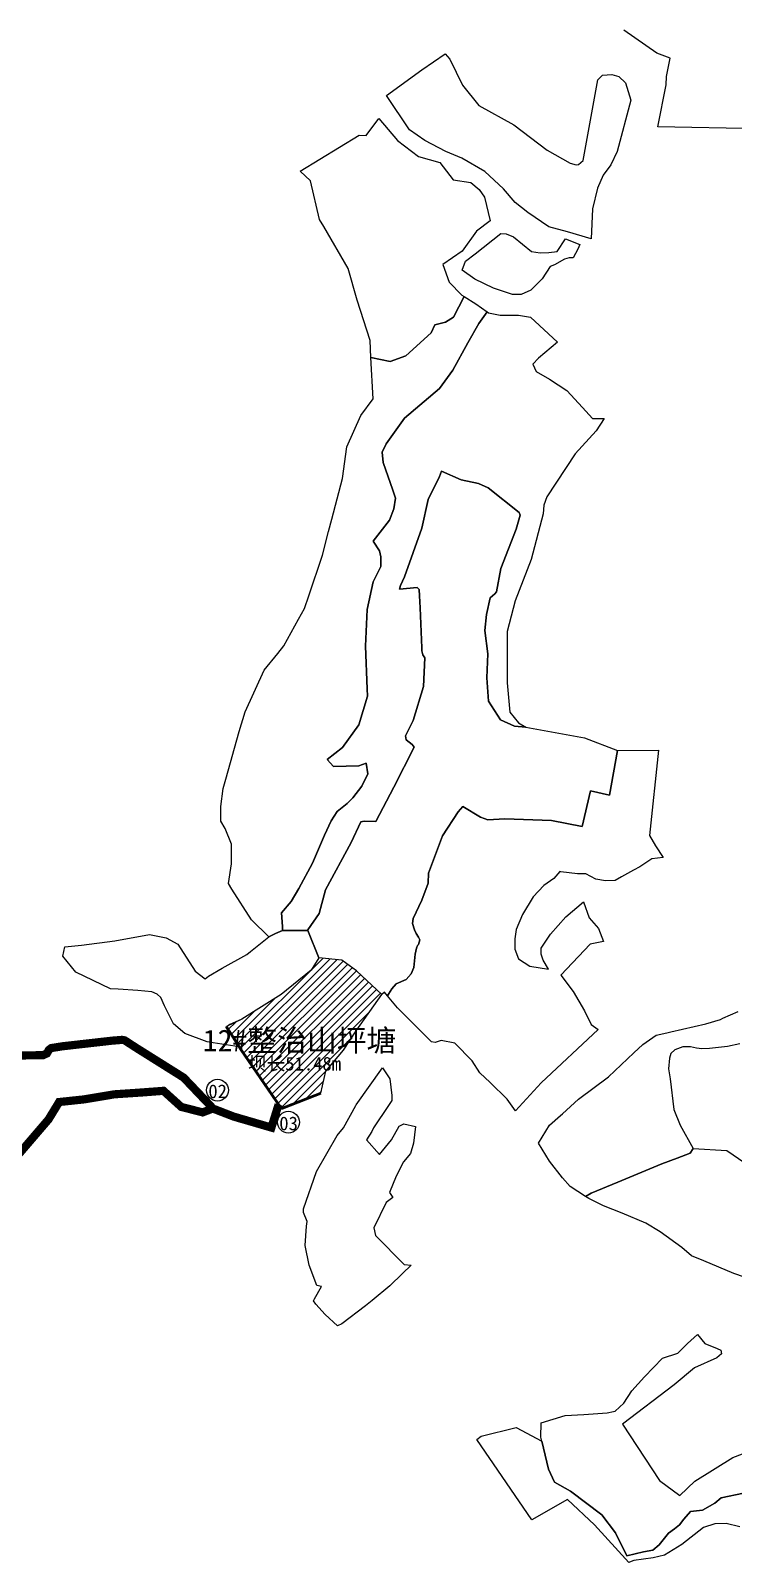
# Model space of a CAD drawing. Header units: millimetres. Extents: x 35444746 to 35449000, y 3482000 to 3488437.
# Drawn here: x 35446473 to 35446730, y 3485833 to 3486394 of the extents above; entities that cross this region are included whole.
import ezdxf
from ezdxf.enums import TextEntityAlignment as Align

# ---------------------------------------------------------------- set-up
doc = ezdxf.new("R2010")
doc.units = ezdxf.units.MM
doc.linetypes.add('X3', pattern=[5, 4, -1])
for name, color, linetype, true_color in [('0203.02旱地整理', 9, 'Continuous', 0x808080), ('0204.02水田整理', 9, 'Continuous', 0x808080), ('0401.01渠道工程标注', 4, '732', 0x00ffff), ('0401.02渠道工程', 4, 'X3', 0x00ffff), ('0402.01山坪塘工程标注', 4, '732', 0x00ffff), ('0402.02山坪塘工程', 4, '732', 0x00ffff), ('0402.03山坪塘坝体', 4, '732', 0x00ffff)]:
    doc.layers.add(name, color=color, linetype=linetype, true_color=true_color)
doc.styles.add('宋体', font='')
doc.styles.get('宋体').set_extended_font_data('SimSun')
doc.linetypes.add('10421A', pattern='A,2,[150,AAA.SHX,S=0.5,R=0,X=0,Y=0],1e-11', length=2)
doc.linetypes.add('732', pattern='A,9,-0.5,[162,AAA.SHX,S=1,R=0,X=0,Y=0],-0.5', length=10)

msp = doc.modelspace()

# ---------------------------------------------------------------- hatches: boundary and pattern name
at = {"layer": '0402.02山坪塘工程', "linetype": 'Continuous', "ltscale": 0.5}
h = msp.add_hatch(dxfattribs=at)
h.set_pattern_fill('ANSI31', color=256, scale=16, style=0)
h.set_pattern_definition([(45, (-3.2391, 7.1529), (-1.41421356237, 1.41421356237), [])])
h.paths.add_polyline_path([(35446544.598, 3486028.91), (35446550.081, 3486020.273), (35446563.981805, 3486000), (35446565.06851, 3485998.971514), (35446579.198886, 3486004.505373), (35446580.971543, 3486012.577967), (35446587.516581, 3486020.26417), (35446592.086523, 3486027.369417), (35446601.507015, 3486040.659196), (35446592.272947, 3486049.279868), (35446586.836615, 3486053.24561), (35446578.510247, 3486054.037962), (35446575.602655, 3486049.613974), (35446564.618343, 3486040.663386), (35446550.278545, 3486031.617331)])

# ---------------------------------------------------------------- linework, layer by layer
at = {"layer": '0203.02旱地整理', "color": 41}
for points in [[(35446624.747, 3486385.238), (35446626.358, 3486383.287), (35446631.047, 3486373.792), (35446637.069, 3486366.233), (35446649.846, 3486359.226), (35446662.016, 3486349.949), (35446670.449, 3486345.194), (35446672.654, 3486344.569), (35446673.469, 3486344.728), (35446675.267, 3486346.185), (35446680.614, 3486375.659), (35446682.253, 3486377.444), (35446685.677, 3486377.591), (35446688.282, 3486376.927), (35446690.717, 3486374.634), (35446692.701, 3486368.216), (35446687.62, 3486349.424), (35446685.311, 3486344.536), (35446682.572, 3486340.734), (35446680.48, 3486335.946), (35446678.701, 3486328.375), (35446678.203, 3486317.453), (35446669.545, 3486320.056), (35446662.692, 3486321.893), (35446654.958, 3486327.096), (35446650.396, 3486330.737), (35446646.043, 3486335.738), (35446639.197, 3486342.096), (35446630.752, 3486347.039), (35446624.989, 3486349.494), (35446617.212, 3486353.485), (35446611.611, 3486357.411), (35446603.219, 3486369.934), (35446616.194, 3486379.298)], [(35446624.747, 3486385.238), (35446626.358, 3486383.287), (35446631.047, 3486373.792), (35446637.069, 3486366.233), (35446649.846, 3486359.226), (35446662.016, 3486349.949), (35446670.449, 3486345.194), (35446672.654, 3486344.569), (35446673.469, 3486344.728), (35446675.267, 3486346.185), (35446680.614, 3486375.659), (35446682.253, 3486377.444), (35446685.677, 3486377.591), (35446688.282, 3486376.927), (35446690.717, 3486374.634), (35446692.701, 3486368.216), (35446687.62, 3486349.424), (35446685.311, 3486344.536), (35446682.572, 3486340.734), (35446680.48, 3486335.946), (35446678.701, 3486328.375), (35446678.203, 3486317.453), (35446669.545, 3486320.056), (35446662.692, 3486321.893), (35446654.958, 3486327.096), (35446650.396, 3486330.737), (35446646.043, 3486335.738), (35446639.197, 3486342.096), (35446630.752, 3486347.039), (35446624.989, 3486349.494), (35446617.212, 3486353.485), (35446611.611, 3486357.411), (35446603.219, 3486369.934), (35446616.194, 3486379.298)], [(35446571.581, 3486342.229), (35446593.242, 3486355.467), (35446595.772, 3486355.292), (35446600.426, 3486361.479), (35446607.288, 3486353.416), (35446615.005, 3486347.596), (35446622.707, 3486345.436), (35446627.665, 3486339.057), (35446634.095, 3486338.035), (35446637.102, 3486335.574), (35446639.088, 3486332.689), (35446641.124, 3486324.001), (35446636.193, 3486320.221), (35446630.921, 3486312.954), (35446623.906, 3486308.034), (35446626.171, 3486301.628), (35446630.796, 3486296.801), (35446631.663, 3486296.266), (35446627.777, 3486288.752), (35446624.843, 3486286.975), (35446620.931, 3486285.998), (35446619.532, 3486283.015), (35446610.258, 3486274.628), (35446604.56, 3486272.547), (35446597.55, 3486274.002), (35446597.232, 3486280.223), (35446592.445, 3486294.971), (35446589.183, 3486306.539), (35446580.27336, 3486321.903209), (35446578.724, 3486324.575), (35446575.397, 3486338.745)], [(35446571.581, 3486342.229), (35446593.242, 3486355.467), (35446595.772, 3486355.292), (35446600.426, 3486361.479), (35446607.288, 3486353.416), (35446615.005, 3486347.596), (35446622.707, 3486345.436), (35446627.665, 3486339.057), (35446634.095, 3486338.035), (35446637.102, 3486335.574), (35446639.088, 3486332.689), (35446641.124, 3486324.001), (35446636.193, 3486320.221), (35446630.921, 3486312.954), (35446623.906, 3486308.034), (35446626.171, 3486301.628), (35446630.796, 3486296.801), (35446631.663, 3486296.266), (35446627.777, 3486288.752), (35446624.843, 3486286.975), (35446620.931, 3486285.998), (35446619.532, 3486283.015), (35446610.258, 3486274.628), (35446604.56, 3486272.547), (35446597.55, 3486274.002), (35446597.232, 3486280.223), (35446592.445, 3486294.971), (35446589.183, 3486306.539), (35446580.27336, 3486321.903209), (35446578.724, 3486324.575), (35446575.397, 3486338.745)], [(35446668.81, 3486317.458), (35446673.971, 3486315.397), (35446673.328, 3486313.701), (35446671.519, 3486310.51), (35446670.09, 3486310.51), (35446668.365, 3486309.983), (35446664.768, 3486307.892), (35446663.162, 3486307.253), (35446660.217, 3486302.743), (35446656.108, 3486298.696), (35446652.55, 3486297.041), (35446649.36, 3486297.041), (35446642.362, 3486299.386), (35446635.558, 3486302.62), (35446630.972, 3486305.982), (35446632.199, 3486309.238), (35446635.704, 3486311.902), (35446645.04, 3486319.346), (35446646.99, 3486319.337), (35446649.71, 3486318.202), (35446656.361, 3486312.833), (35446659.506, 3486312.309), (35446662.652, 3486312.426), (35446665.688, 3486312.786)], [(35446668.81, 3486317.458), (35446673.971, 3486315.397), (35446673.328, 3486313.701), (35446671.519, 3486310.51), (35446670.09, 3486310.51), (35446668.365, 3486309.983), (35446664.768, 3486307.892), (35446663.162, 3486307.253), (35446660.217, 3486302.743), (35446656.108, 3486298.696), (35446652.55, 3486297.041), (35446649.36, 3486297.041), (35446642.362, 3486299.386), (35446635.558, 3486302.62), (35446630.972, 3486305.982), (35446632.199, 3486309.238), (35446635.704, 3486311.902), (35446645.04, 3486319.346), (35446646.99, 3486319.337), (35446649.71, 3486318.202), (35446656.361, 3486312.833), (35446659.506, 3486312.309), (35446662.652, 3486312.426), (35446665.688, 3486312.786)], [(35446631.663, 3486296.266), (35446635.944, 3486293.625), (35446640.026, 3486290.758), (35446637.077, 3486286.379), (35446632.964, 3486279.298), (35446627.531, 3486269.365), (35446622.602, 3486262.614), (35446609.851, 3486251.812), (35446603.089, 3486242.354), (35446601.686, 3486239.338), (35446601.996, 3486235.579), (35446605.58, 3486225.374), (35446606.548, 3486222.425), (35446605.958, 3486218.583), (35446604.303, 3486214.419), (35446598.395, 3486206.736), (35446600.617, 3486203.168), (35446601.175, 3486200.955), (35446601.152, 3486197.437), (35446598.334, 3486191.809), (35446596.14, 3486181.677), (35446595.549, 3486168.261), (35446596.145, 3486152.616), (35446596.248, 3486149.921), (35446593.069, 3486139.465), (35446587.122, 3486131.156), (35446581.515, 3486126.752), (35446583.822, 3486124.223), (35446593.11, 3486124.37), (35446595.824, 3486125.337), (35446596.369, 3486121.532), (35446594.181, 3486116.945), (35446590.899, 3486112.736), (35446588.799, 3486110.638), (35446585.125, 3486107.713), (35446582.948, 3486104.288), (35446580.529, 3486099.041), (35446576.104, 3486088.71), (35446571.193, 3486079.534), (35446568.284, 3486074.702), (35446564.781, 3486070.582), (35446565.15, 3486065.511), (35446565.1, 3486064.145), (35446562.615, 3486062.975), (35446560.131, 3486061.806), (35446553.774881, 3486068.025188), (35446546.651331, 3486079.27821), (35446545.366944, 3486081.307009), (35446546.481, 3486088.542037), (35446546.481, 3486095.685), (35446544.119, 3486101.478), (35446542.604999, 3486104.122255), (35446542.593, 3486109.549), (35446543.454, 3486116.087), (35446544.420925, 3486119.540021), (35446549.316, 3486137.021), (35446551.493158, 3486144.243348), (35446558.392, 3486159.431), (35446563.406018, 3486165.618985), (35446565.61, 3486168.339), (35446571.0302, 3486178.148889), (35446573.184, 3486182.047), (35446574.770996, 3486186.730001), (35446579.818, 3486201.623), (35446582.056285, 3486210.187926), (35446583.237, 3486214.706), (35446587.155, 3486229.659), (35446588.693, 3486241.289), (35446593.811, 3486252.735), (35446598.326, 3486258.811), (35446597.55, 3486274.002), (35446604.56, 3486272.547), (35446610.258, 3486274.628), (35446619.532, 3486283.015), (35446620.931, 3486285.998), (35446624.843, 3486286.975), (35446627.777, 3486288.752)], [(35446631.663, 3486296.266), (35446635.944, 3486293.625), (35446640.026, 3486290.758), (35446637.077, 3486286.379), (35446632.964, 3486279.298), (35446627.531, 3486269.365), (35446622.602, 3486262.614), (35446609.851, 3486251.812), (35446603.089, 3486242.354), (35446601.686, 3486239.338), (35446601.996, 3486235.579), (35446605.58, 3486225.374), (35446606.548, 3486222.425), (35446605.958, 3486218.583), (35446604.303, 3486214.419), (35446598.395, 3486206.736), (35446600.617, 3486203.168), (35446601.175, 3486200.955), (35446601.152, 3486197.437), (35446598.334, 3486191.809), (35446596.14, 3486181.677), (35446595.549, 3486168.261), (35446596.145, 3486152.616), (35446596.248, 3486149.921), (35446593.069, 3486139.465), (35446587.122, 3486131.156), (35446581.515, 3486126.752), (35446583.822, 3486124.223), (35446593.11, 3486124.37), (35446595.824, 3486125.337), (35446596.369, 3486121.532), (35446594.181, 3486116.945), (35446590.899, 3486112.736), (35446588.799, 3486110.638), (35446585.125, 3486107.713), (35446582.948, 3486104.288), (35446580.529, 3486099.041), (35446576.104, 3486088.71), (35446571.193, 3486079.534), (35446568.284, 3486074.702), (35446564.781, 3486070.582), (35446565.15, 3486065.511), (35446565.1, 3486064.145), (35446562.615, 3486062.975), (35446560.131, 3486061.806), (35446553.774881, 3486068.025188), (35446546.651331, 3486079.27821), (35446545.366944, 3486081.307009), (35446546.481, 3486088.542037), (35446546.481, 3486095.685), (35446544.119, 3486101.478), (35446542.604999, 3486104.122255), (35446542.593, 3486109.549), (35446543.454, 3486116.087), (35446544.420925, 3486119.540021), (35446549.316, 3486137.021), (35446551.493158, 3486144.243348), (35446558.392, 3486159.431), (35446563.406018, 3486165.618985), (35446565.61, 3486168.339), (35446571.0302, 3486178.148889), (35446573.184, 3486182.047), (35446574.770996, 3486186.730001), (35446579.818, 3486201.623), (35446582.056285, 3486210.187926), (35446583.237, 3486214.706), (35446587.155, 3486229.659), (35446588.693, 3486241.289), (35446593.811, 3486252.735), (35446598.326, 3486258.811), (35446597.55, 3486274.002), (35446604.56, 3486272.547), (35446610.258, 3486274.628), (35446619.532, 3486283.015), (35446620.931, 3486285.998), (35446624.843, 3486286.975), (35446627.777, 3486288.752)], [(35446640.026, 3486290.758), (35446640.622, 3486290.34), (35446644.89, 3486289.438), (35446651.532, 3486289.438), (35446655.942, 3486288.75), (35446665.885, 3486279.612), (35446658.911, 3486273.784), (35446656.84, 3486271.48), (35446658.009, 3486268.874), (35446662.888, 3486266.102), (35446669.204, 3486261.907), (35446675.021, 3486255.666), (35446678.704, 3486251.58), (35446682.92, 3486251.634), (35446679.939, 3486247.16), (35446672.323, 3486238.732), (35446661.952, 3486222.998), (35446660.864, 3486219.879), (35446660.599, 3486216.672), (35446656.145, 3486200), (35446650.301, 3486184.899), (35446647.44, 3486173.646), (35446647.414, 3486154.81), (35446648.438, 3486144.041), (35446651.61, 3486140.124), (35446654.246, 3486138.577), (35446650.109, 3486138.925), (35446645.016, 3486141.282), (35446640.56, 3486148.121), (35446639.941, 3486156.598), (35446640.311, 3486165.4), (35446639.199, 3486173.961), (35446639.802, 3486179.882), (35446641.231, 3486186.012), (35446642.882, 3486187.437), (35446643.46, 3486188.092), (35446645.063, 3486196.641), (35446650.642, 3486211.095), (35446652.147, 3486216.272), (35446651.823, 3486217.26), (35446640.428, 3486226.199), (35446636.898, 3486227.861), (35446630.57, 3486229.206), (35446623.414, 3486232.339), (35446622.584, 3486230.454), (35446618.438, 3486222.012), (35446616.171, 3486211.509), (35446609.783, 3486193.597), (35446608.373, 3486190.484), (35446607.96, 3486189.141), (35446614.508, 3486189.79), (35446615.163, 3486188.964), (35446615.317, 3486186.742), (35446615.543, 3486182.298), (35446616.133, 3486167.651), (35446616.178, 3486166.574), (35446616.559, 3486165.079), (35446617.292, 3486164.021), (35446616.726, 3486153.497), (35446612.959, 3486141.017), (35446610.206, 3486135.419), (35446610.444, 3486133.933), (35446612.66, 3486132.27), (35446613.313, 3486131.277), (35446605.879, 3486116.648), (35446599.364, 3486103.992), (35446595.078, 3486104.185), (35446593.839, 3486103.863), (35446590.327, 3486096.382), (35446580.896, 3486078.963), (35446578.613, 3486070.32), (35446574.451, 3486064.328), (35446574.451, 3486064.145), (35446573.043, 3486064.145), (35446565.1, 3486064.145), (35446565.15, 3486065.511), (35446564.781, 3486070.582), (35446568.284, 3486074.702), (35446571.193, 3486079.534), (35446576.104, 3486088.71), (35446580.529, 3486099.041), (35446582.948, 3486104.288), (35446585.125, 3486107.713), (35446588.799, 3486110.638), (35446590.899, 3486112.736), (35446594.181, 3486116.945), (35446596.369, 3486121.532), (35446595.824, 3486125.337), (35446593.11, 3486124.37), (35446583.822, 3486124.223), (35446581.515, 3486126.752), (35446587.122, 3486131.156), (35446593.069, 3486139.465), (35446596.248, 3486149.921), (35446596.145, 3486152.616), (35446595.549, 3486168.261), (35446596.14, 3486181.677), (35446598.334, 3486191.809), (35446601.152, 3486197.437), (35446601.175, 3486200.955), (35446600.617, 3486203.168), (35446598.395, 3486206.736), (35446604.303, 3486214.419), (35446605.958, 3486218.583), (35446606.548, 3486222.425), (35446605.58, 3486225.374), (35446601.996, 3486235.579), (35446601.686, 3486239.338), (35446603.089, 3486242.354), (35446609.851, 3486251.812), (35446622.602, 3486262.614), (35446627.531, 3486269.365), (35446632.964, 3486279.298), (35446637.077, 3486286.379)], [(35446640.026, 3486290.758), (35446640.622, 3486290.34), (35446644.89, 3486289.438), (35446651.532, 3486289.438), (35446655.942, 3486288.75), (35446665.885, 3486279.612), (35446658.911, 3486273.784), (35446656.84, 3486271.48), (35446658.009, 3486268.874), (35446662.888, 3486266.102), (35446669.204, 3486261.907), (35446675.021, 3486255.666), (35446678.704, 3486251.58), (35446682.92, 3486251.634), (35446679.939, 3486247.16), (35446672.323, 3486238.732), (35446661.952, 3486222.998), (35446660.864, 3486219.879), (35446660.599, 3486216.672), (35446656.145, 3486200), (35446650.301, 3486184.899), (35446647.44, 3486173.646), (35446647.414, 3486154.81), (35446648.438, 3486144.041), (35446651.61, 3486140.124), (35446654.246, 3486138.577), (35446650.109, 3486138.925), (35446645.016, 3486141.282), (35446640.56, 3486148.121), (35446639.941, 3486156.598), (35446640.311, 3486165.4), (35446639.199, 3486173.961), (35446639.802, 3486179.882), (35446641.231, 3486186.012), (35446642.882, 3486187.437), (35446643.46, 3486188.092), (35446645.063, 3486196.641), (35446650.642, 3486211.095), (35446652.147, 3486216.272), (35446651.823, 3486217.26), (35446640.428, 3486226.199), (35446636.898, 3486227.861), (35446630.57, 3486229.206), (35446623.414, 3486232.339), (35446622.584, 3486230.454), (35446618.438, 3486222.012), (35446616.171, 3486211.509), (35446609.783, 3486193.597), (35446608.373, 3486190.484), (35446607.96, 3486189.141), (35446614.508, 3486189.79), (35446615.163, 3486188.964), (35446615.317, 3486186.742), (35446615.543, 3486182.298), (35446616.133, 3486167.651), (35446616.178, 3486166.574), (35446616.559, 3486165.079), (35446617.292, 3486164.021), (35446616.726, 3486153.497), (35446612.959, 3486141.017), (35446610.206, 3486135.419), (35446610.444, 3486133.933), (35446612.66, 3486132.27), (35446613.313, 3486131.277), (35446605.879, 3486116.648), (35446599.364, 3486103.992), (35446595.078, 3486104.185), (35446593.839, 3486103.863), (35446590.327, 3486096.382), (35446580.896, 3486078.963), (35446578.613, 3486070.32), (35446574.451, 3486064.328), (35446574.451, 3486064.145), (35446573.043, 3486064.145), (35446565.1, 3486064.145), (35446565.15, 3486065.511), (35446564.781, 3486070.582), (35446568.284, 3486074.702), (35446571.193, 3486079.534), (35446576.104, 3486088.71), (35446580.529, 3486099.041), (35446582.948, 3486104.288), (35446585.125, 3486107.713), (35446588.799, 3486110.638), (35446590.899, 3486112.736), (35446594.181, 3486116.945), (35446596.369, 3486121.532), (35446595.824, 3486125.337), (35446593.11, 3486124.37), (35446583.822, 3486124.223), (35446581.515, 3486126.752), (35446587.122, 3486131.156), (35446593.069, 3486139.465), (35446596.248, 3486149.921), (35446596.145, 3486152.616), (35446595.549, 3486168.261), (35446596.14, 3486181.677), (35446598.334, 3486191.809), (35446601.152, 3486197.437), (35446601.175, 3486200.955), (35446600.617, 3486203.168), (35446598.395, 3486206.736), (35446604.303, 3486214.419), (35446605.958, 3486218.583), (35446606.548, 3486222.425), (35446605.58, 3486225.374), (35446601.996, 3486235.579), (35446601.686, 3486239.338), (35446603.089, 3486242.354), (35446609.851, 3486251.812), (35446622.602, 3486262.614), (35446627.531, 3486269.365), (35446632.964, 3486279.298), (35446637.077, 3486286.379)], [(35446702.765, 3486130.17), (35446699.513, 3486098.925), (35446701.74, 3486095.142), (35446704.571, 3486090.88), (35446700.338, 3486090.367), (35446698.154, 3486088.941), (35446695.922, 3486087.484), (35446693.621, 3486086.195), (35446689.255, 3486083.75), (35446686.935, 3486082.451), (35446683.391, 3486082.342), (35446679.914, 3486082.935), (35446676.183, 3486084.896), (35446673.118, 3486084.896), (35446667.03, 3486085.566), (35446666.648, 3486085.706), (35446664.532, 3486083.159), (35446660.834, 3486080.562), (35446656.964, 3486076.41), (35446653, 3486069.968), (35446650.758, 3486064.416), (35446650.248, 3486061.064), (35446650.226, 3486057.217), (35446651.598, 3486053.773), (35446655.723, 3486051.008), (35446662.482, 3486049.964), (35446660.626, 3486053.272), (35446659.905, 3486055.478), (35446659.836, 3486057.68), (35446663.321, 3486062.755), (35446668.849, 3486069.137), (35446675.342, 3486074.614), (35446677.467, 3486068.707), (35446680.813, 3486064.883), (35446682.619, 3486060.068), (35446677.79, 3486059.12), (35446667.009, 3486047.743), (35446671.596, 3486041.786), (35446675.699, 3486034.658), (35446678.13, 3486029.679), (35446680.743, 3486027.897), (35446659.884, 3486008.326), (35446650.484, 3485998.091), (35446647.349, 3486002.325), (35446641.14, 3486008.436), (35446637.362, 3486012.005), (35446634.579, 3486016.416), (35446628.297, 3486022.889), (35446623.185, 3486023.776), (35446620.99, 3486023.059), (35446619.71, 3486023.377), (35446615.98, 3486027.151), (35446607.261, 3486035.772), (35446603.576, 3486040.204), (35446604.018, 3486040.759), (35446605.189, 3486042.777), (35446606.812, 3486044.544), (35446610.377, 3486046.174), (35446612.286, 3486048.268), (35446613.209, 3486050.58), (35446613.734, 3486055.459), (35446614.204, 3486057.686), (35446614.623, 3486058.593), (35446614.956, 3486059.005), (35446615.423, 3486060.733), (35446614.932, 3486061.645), (35446614.031, 3486062.972), (35446613.46, 3486064.38), (35446612.729, 3486066.616), (35446613.014, 3486068.54), (35446616.13, 3486075.229), (35446618.495, 3486081.415), (35446618.557, 3486085.062), (35446623.763, 3486098.717), (35446629.499, 3486107.582), (35446631.158, 3486109.55), (35446637.588, 3486105.617), (35446640.273, 3486104.692), (35446646.57, 3486105.008), (35446663.648, 3486104.336), (35446674.838, 3486102.19), (35446677.865, 3486115.32), (35446684.868, 3486113.713), (35446687.793, 3486130.088)], [(35446702.765, 3486130.17), (35446699.513, 3486098.925), (35446701.74, 3486095.142), (35446704.571, 3486090.88), (35446700.338, 3486090.367), (35446698.154, 3486088.941), (35446695.922, 3486087.484), (35446693.621, 3486086.195), (35446689.255, 3486083.75), (35446686.935, 3486082.451), (35446683.391, 3486082.342), (35446679.914, 3486082.935), (35446676.183, 3486084.896), (35446673.118, 3486084.896), (35446667.03, 3486085.566), (35446666.648, 3486085.706), (35446664.532, 3486083.159), (35446660.834, 3486080.562), (35446656.964, 3486076.41), (35446653, 3486069.968), (35446650.758, 3486064.416), (35446650.248, 3486061.064), (35446650.226, 3486057.217), (35446651.598, 3486053.773), (35446655.723, 3486051.008), (35446662.482, 3486049.964), (35446660.626, 3486053.272), (35446659.905, 3486055.478), (35446659.836, 3486057.68), (35446663.321, 3486062.755), (35446668.849, 3486069.137), (35446675.342, 3486074.614), (35446677.467, 3486068.707), (35446680.813, 3486064.883), (35446682.619, 3486060.068), (35446677.79, 3486059.12), (35446667.009, 3486047.743), (35446671.596, 3486041.786), (35446675.699, 3486034.658), (35446678.13, 3486029.679), (35446680.743, 3486027.897), (35446659.884, 3486008.326), (35446650.484, 3485998.091), (35446647.349, 3486002.325), (35446641.14, 3486008.436), (35446637.362, 3486012.005), (35446634.579, 3486016.416), (35446628.297, 3486022.889), (35446623.185, 3486023.776), (35446620.99, 3486023.059), (35446619.71, 3486023.377), (35446615.98, 3486027.151), (35446607.261, 3486035.772), (35446603.576, 3486040.204), (35446604.018, 3486040.759), (35446605.189, 3486042.777), (35446606.812, 3486044.544), (35446610.377, 3486046.174), (35446612.286, 3486048.268), (35446613.209, 3486050.58), (35446613.734, 3486055.459), (35446614.204, 3486057.686), (35446614.623, 3486058.593), (35446614.956, 3486059.005), (35446615.423, 3486060.733), (35446614.932, 3486061.645), (35446614.031, 3486062.972), (35446613.46, 3486064.38), (35446612.729, 3486066.616), (35446613.014, 3486068.54), (35446616.13, 3486075.229), (35446618.495, 3486081.415), (35446618.557, 3486085.062), (35446623.763, 3486098.717), (35446629.499, 3486107.582), (35446631.158, 3486109.55), (35446637.588, 3486105.617), (35446640.273, 3486104.692), (35446646.57, 3486105.008), (35446663.648, 3486104.336), (35446674.838, 3486102.19), (35446677.865, 3486115.32), (35446684.868, 3486113.713), (35446687.793, 3486130.088)], [(35446565.1, 3486064.145), (35446573.043, 3486064.145), (35446574.451, 3486064.145), (35446578.510247, 3486054.037962), (35446575.602655, 3486049.613974), (35446564.618343, 3486040.663386), (35446550.278545, 3486031.617331), (35446545.864, 3486029.713), (35446544.416, 3486028.624), (35446549.27, 3486021.468), (35446539.766, 3486023.004), (35446537.583, 3486023.368), (35446529.413, 3486026.317), (35446525.218, 3486029.901), (35446521.944, 3486036.542), (35446520.642, 3486039.61), (35446519.326, 3486040.776), (35446517.348, 3486041.615), (35446512.143, 3486042.145), (35446505.037, 3486042.605), (35446502.227, 3486042.706), (35446489.478, 3486048.813), (35446484.72, 3486054.733), (35446485.424, 3486058.076), (35446491.534, 3486058.696), (35446503.756, 3486060.266), (35446516.478, 3486062.659), (35446522.576, 3486061.464), (35446526.851, 3486059.125), (35446533.222, 3486049.183), (35446536.796215, 3486046.36518), (35446538.044351, 3486047.406197), (35446543.11874, 3486050.254462), (35446552.046958, 3486055.265052), (35446553.433005, 3486056.386457), (35446560.131, 3486061.806), (35446562.615, 3486062.975)], [(35446565.1, 3486064.145), (35446573.043, 3486064.145), (35446574.451, 3486064.145), (35446578.510247, 3486054.037962), (35446575.602655, 3486049.613974), (35446564.618343, 3486040.663386), (35446550.278545, 3486031.617331), (35446545.864, 3486029.713), (35446544.416, 3486028.624), (35446549.27, 3486021.468), (35446539.766, 3486023.004), (35446537.583, 3486023.368), (35446529.413, 3486026.317), (35446525.218, 3486029.901), (35446521.944, 3486036.542), (35446520.642, 3486039.61), (35446519.326, 3486040.776), (35446517.348, 3486041.615), (35446512.143, 3486042.145), (35446505.037, 3486042.605), (35446502.227, 3486042.706), (35446489.478, 3486048.813), (35446484.72, 3486054.733), (35446485.424, 3486058.076), (35446491.534, 3486058.696), (35446503.756, 3486060.266), (35446516.478, 3486062.659), (35446522.576, 3486061.464), (35446526.851, 3486059.125), (35446533.222, 3486049.183), (35446536.796215, 3486046.36518), (35446538.044351, 3486047.406197), (35446543.11874, 3486050.254462), (35446552.046958, 3486055.265052), (35446553.433005, 3486056.386457), (35446560.131, 3486061.806), (35446562.615, 3486062.975)], [(35446715.542, 3485984.207), (35446727.831, 3485983.536), (35446734.412, 3485978.974), (35446743.86, 3485967.621), (35446745.281, 3485955.61), (35446745.281, 3485947.73), (35446744.909, 3485945.733), (35446743.307, 3485933.621), (35446741.328, 3485934.651), (35446730.378, 3485938.481), (35446719.446, 3485943.069), (35446714.854, 3485944.995), (35446711.312, 3485948.034), (35446703.397, 3485953.708), (35446698.125, 3485956.845), (35446689.501, 3485960.628), (35446682.734, 3485963.251), (35446677.286, 3485965.964), (35446676.123, 3485966.704), (35446678.178, 3485967.887), (35446687.942, 3485971.956), (35446703.974, 3485978.636), (35446709.66, 3485980.772), (35446714.446, 3485982.57)], [(35446715.542, 3485984.207), (35446727.831, 3485983.536), (35446734.412, 3485978.974), (35446743.86, 3485967.621), (35446745.281, 3485955.61), (35446745.281, 3485947.73), (35446744.909, 3485945.733), (35446743.307, 3485933.621), (35446741.328, 3485934.651), (35446730.378, 3485938.481), (35446719.446, 3485943.069), (35446714.854, 3485944.995), (35446711.312, 3485948.034), (35446703.397, 3485953.708), (35446698.125, 3485956.845), (35446689.501, 3485960.628), (35446682.734, 3485963.251), (35446677.286, 3485965.964), (35446676.123, 3485966.704), (35446678.178, 3485967.887), (35446687.942, 3485971.956), (35446703.974, 3485978.636), (35446709.66, 3485980.772), (35446714.446, 3485982.57)]]:
    msp.add_lwpolyline(points, close=True, dxfattribs=at)
for points in [[(35446733.909, 3485857.962), (35446725.741, 3485856.319), (35446723.471, 3485854.313), (35446718.978, 3485851.776), (35446714.568, 3485851.336), (35446712.127, 3485848.519), (35446710.499, 3485846.425), (35446708.631, 3485844.898), (35446706.521, 3485843.373), (35446703.022, 3485839.105), (35446700.747, 3485837.095), (35446697.267, 3485836.466), (35446691.222, 3485835.07), (35446687.064, 3485843.443), (35446682.074, 3485850.122), (35446670.654, 3485858.691), (35446664.742, 3485862.04), (35446662.498, 3485866.839), (35446660.092, 3485877.103), (35446659.771, 3485878.472), (35446659.856, 3485883.801), (35446668.628, 3485886.513), (35446675.442, 3485886.802), (35446684.042, 3485887.406), (35446686.286, 3485887.892), (35446686.964, 3485888.039), (35446690.061, 3485890.943), (35446693.004, 3485895.469), (35446697.735, 3485900.635), (35446704.258, 3485907.413), (35446709.945, 3485909.33), (35446713.369, 3485912.88), (35446717.095, 3485916.164), (35446719.791, 3485912.833), (35446724.269, 3485911.028), (35446725.666, 3485910.339), (35446725.87, 3485908.99), (35446724.132, 3485907.622), (35446716.034, 3485903.957), (35446708.569, 3485897.717), (35446689.582, 3485883.326), (35446703.205, 3485862.606), (35446710.582, 3485857.118), (35446716.097, 3485862.438), (35446730.046, 3485871.031), (35446739.61, 3485874.746)], [(35446733.909, 3485857.962), (35446725.741, 3485856.319), (35446723.471, 3485854.313), (35446718.978, 3485851.776), (35446714.568, 3485851.336), (35446712.127, 3485848.519), (35446710.499, 3485846.425), (35446708.631, 3485844.898), (35446706.521, 3485843.373), (35446703.022, 3485839.105), (35446700.747, 3485837.095), (35446697.267, 3485836.466), (35446691.222, 3485835.07), (35446687.064, 3485843.443), (35446682.074, 3485850.122), (35446670.654, 3485858.691), (35446664.742, 3485862.04), (35446662.498, 3485866.839), (35446660.092, 3485877.103), (35446659.771, 3485878.472), (35446659.856, 3485883.801), (35446668.628, 3485886.513), (35446675.442, 3485886.802), (35446684.042, 3485887.406), (35446686.286, 3485887.892), (35446686.964, 3485888.039), (35446690.061, 3485890.943), (35446693.004, 3485895.469), (35446697.735, 3485900.635), (35446704.258, 3485907.413), (35446709.945, 3485909.33), (35446713.369, 3485912.88), (35446717.095, 3485916.164), (35446719.791, 3485912.833), (35446724.269, 3485911.028), (35446725.666, 3485910.339), (35446725.87, 3485908.99), (35446724.132, 3485907.622), (35446716.034, 3485903.957), (35446708.569, 3485897.717), (35446689.582, 3485883.326), (35446703.205, 3485862.606), (35446710.582, 3485857.118), (35446716.097, 3485862.438), (35446730.046, 3485871.031), (35446739.61, 3485874.746)], [(35446732.637, 3485845.708), (35446727.632, 3485846.852), (35446723.486, 3485846.756), (35446719.305, 3485845.482), (35446711.369, 3485839.258), (35446705.052, 3485835.275), (35446700.819, 3485834.353), (35446693.815, 3485833.396), (35446692.227, 3485832.783), (35446691.919, 3485832.664), (35446679.44, 3485846.351), (35446669.5, 3485855.665), (35446656.419, 3485848.2), (35446636.272, 3485877.64), (35446637.829, 3485878.864), (35446650.748, 3485882.092), (35446660.092, 3485877.103), (35446662.498, 3485866.839), (35446664.742, 3485862.04), (35446670.654, 3485858.691), (35446682.074, 3485850.122), (35446687.064, 3485843.443), (35446691.222, 3485835.07), (35446697.267, 3485836.466), (35446700.747, 3485837.095), (35446703.022, 3485839.105), (35446706.521, 3485843.373), (35446708.631, 3485844.898), (35446710.499, 3485846.425), (35446712.127, 3485848.519), (35446714.568, 3485851.336), (35446718.978, 3485851.776), (35446723.471, 3485854.313), (35446725.741, 3485856.319), (35446733.909, 3485857.962)], [(35446732.637, 3485845.708), (35446727.632, 3485846.852), (35446723.486, 3485846.756), (35446719.305, 3485845.482), (35446711.369, 3485839.258), (35446705.052, 3485835.275), (35446700.819, 3485834.353), (35446693.815, 3485833.396), (35446692.227, 3485832.783), (35446691.919, 3485832.664), (35446679.44, 3485846.351), (35446669.5, 3485855.665), (35446656.419, 3485848.2), (35446636.272, 3485877.64), (35446637.829, 3485878.864), (35446650.748, 3485882.092), (35446660.092, 3485877.103), (35446662.498, 3485866.839), (35446664.742, 3485862.04), (35446670.654, 3485858.691), (35446682.074, 3485850.122), (35446687.064, 3485843.443), (35446691.222, 3485835.07), (35446697.267, 3485836.466), (35446700.747, 3485837.095), (35446703.022, 3485839.105), (35446706.521, 3485843.373), (35446708.631, 3485844.898), (35446710.499, 3485846.425), (35446712.127, 3485848.519), (35446714.568, 3485851.336), (35446718.978, 3485851.776), (35446723.471, 3485854.313), (35446725.741, 3485856.319), (35446733.909, 3485857.962)]]:
    msp.add_lwpolyline(points, dxfattribs=at)
at = {"layer": '0204.02水田整理', "color": 51}
for points in [[(35446739.998, 3486357.733), (35446702.525, 3486358.482), (35446705.66, 3486373.85), (35446705.786, 3486376.871), (35446707.061, 3486383.575), (35446702.257, 3486385.447), (35446690.081, 3486393.856)], [(35446732.574, 3486022.564), (35446728.014, 3486021.57), (35446721.498, 3486020.863), (35446718.648, 3486020.811), (35446716.729, 3486021.04), (35446714.581, 3486021.469), (35446711.682, 3486021.496), (35446708.755, 3486020.449), (35446707.279, 3486019.079), (35446706.868, 3486017.371), (35446706.496, 3486013.451), (35446707.074, 3486009.819), (35446708.48, 3485998.498), (35446710.746, 3485992.805), (35446715.542, 3485984.207), (35446714.446, 3485982.57), (35446709.66, 3485980.772), (35446703.974, 3485978.636), (35446687.942, 3485971.956), (35446678.178, 3485967.887), (35446676.123, 3485966.704), (35446670.488, 3485970.29), (35446667.651, 3485973.536), (35446662.916, 3485979.605), (35446658.92, 3485986.208), (35446662.879, 3485992.761), (35446666.938, 3485996.289), (35446667.645, 3485996.942), (35446673.514, 3486002.37), (35446684.46, 3486010.537), (35446693.789, 3486019.271), (35446697.064, 3486022.337), (35446701.953, 3486025.718), (35446705.831, 3486026.66), (35446707.328, 3486027.023), (35446720.088, 3486029.901), (35446725.538, 3486031.551), (35446726.418, 3486031.942), (35446731.972, 3486034.409)]]:
    msp.add_lwpolyline(points, dxfattribs=at)
for points in [[(35446654.246, 3486138.577), (35446675.703, 3486134.618), (35446687.793, 3486130.088), (35446684.868, 3486113.713), (35446677.865, 3486115.32), (35446674.838, 3486102.19), (35446663.648, 3486104.336), (35446646.57, 3486105.008), (35446640.273, 3486104.692), (35446637.588, 3486105.617), (35446631.158, 3486109.55), (35446629.499, 3486107.582), (35446623.763, 3486098.717), (35446618.557, 3486085.062), (35446618.495, 3486081.415), (35446616.13, 3486075.229), (35446613.014, 3486068.54), (35446612.729, 3486066.616), (35446613.46, 3486064.38), (35446614.031, 3486062.972), (35446614.932, 3486061.645), (35446615.423, 3486060.733), (35446614.956, 3486059.005), (35446614.623, 3486058.593), (35446614.204, 3486057.686), (35446613.734, 3486055.459), (35446613.209, 3486050.58), (35446612.286, 3486048.268), (35446610.377, 3486046.174), (35446606.812, 3486044.544), (35446605.189, 3486042.777), (35446604.018, 3486040.759), (35446603.576, 3486040.204), (35446602.482, 3486041.52), (35446601.507015, 3486040.659196), (35446592.272947, 3486049.279868), (35446586.836615, 3486053.24561), (35446578.510247, 3486054.037962), (35446574.451, 3486064.145), (35446574.451, 3486064.328), (35446578.613, 3486070.32), (35446580.896, 3486078.963), (35446590.327, 3486096.382), (35446593.839, 3486103.863), (35446595.078, 3486104.185), (35446599.364, 3486103.992), (35446605.879, 3486116.648), (35446613.313, 3486131.277), (35446612.66, 3486132.27), (35446610.444, 3486133.933), (35446610.206, 3486135.419), (35446612.959, 3486141.017), (35446616.726, 3486153.497), (35446617.292, 3486164.021), (35446616.559, 3486165.079), (35446616.178, 3486166.574), (35446616.133, 3486167.651), (35446615.543, 3486182.298), (35446615.317, 3486186.742), (35446615.163, 3486188.964), (35446614.508, 3486189.79), (35446607.96, 3486189.141), (35446608.373, 3486190.484), (35446609.783, 3486193.597), (35446616.171, 3486211.509), (35446618.438, 3486222.012), (35446622.584, 3486230.454), (35446623.414, 3486232.339), (35446630.57, 3486229.206), (35446636.898, 3486227.861), (35446640.428, 3486226.199), (35446651.823, 3486217.26), (35446652.147, 3486216.272), (35446650.642, 3486211.095), (35446645.063, 3486196.641), (35446643.46, 3486188.092), (35446642.882, 3486187.437), (35446641.231, 3486186.012), (35446639.802, 3486179.882), (35446639.199, 3486173.961), (35446640.311, 3486165.4), (35446639.941, 3486156.598), (35446640.56, 3486148.121), (35446645.016, 3486141.282), (35446650.109, 3486138.925)], [(35446605.518, 3485966.266), (35446603.134, 3485964.536), (35446598.641, 3485955.171), (35446599.202, 3485952.44), (35446609.711, 3485941.726), (35446612.287, 3485941.553), (35446609.101, 3485938.439), (35446604.506, 3485933.948), (35446597.98, 3485928.617), (35446595.507, 3485926.597), (35446586.87, 3485920.041), (35446585.295, 3485919.279), (35446580.785, 3485923.499), (35446577.3, 3485927.188), (35446576.491, 3485928.416), (35446576.822, 3485929.229), (35446579.375, 3485933.7), (35446577.779, 3485934.044), (35446574.964, 3485941.49), (35446573.454, 3485948.766), (35446573.984, 3485955.785), (35446574.231, 3485957.523), (35446572.801, 3485960.794), (35446572.89, 3485962.182), (35446577.625, 3485975.882), (35446585.207, 3485989.054), (35446587.428, 3485991.819), (35446591.993, 3486000), (35446592.129, 3486000.243), (35446601.74, 3486013.839), (35446604.487, 3486009.77), (35446605.171, 3486003.61), (35446605.162, 3486001.894), (35446603.909, 3486000), (35446598.484, 3485991.797), (35446597.822, 3485990.493), (35446595.883, 3485987.375), (35446600.631, 3485982.059), (35446605.01, 3485987.417), (35446607.891, 3485992.453), (35446609.525, 3485993.259), (35446613.839, 3485992.338), (35446613.133, 3485986.211), (35446611.97, 3485982.389), (35446609.509, 3485979.389), (35446606.774, 3485974.176), (35446604.345, 3485968.157)]]:
    msp.add_lwpolyline(points, close=True, dxfattribs=at)
at = {"layer": '0401.01渠道工程标注', "ltscale": 2}
for centre in [(35446541.35734, 3486005.624446), (35446567.324012, 3485993.873844)]:
    msp.add_circle(centre, 4, dxfattribs=at)
at = {"layer": '0401.02渠道工程', "linetype": 'Continuous', "const_width": 3, "flags": 128}
for points in [[(35446539.644981, 3485998.894474), (35446538.796981, 3485999.898474), (35446528.956981, 3486010.227474), (35446511.297981, 3486021.319474), (35446507.336981, 3486023.893474), (35446506.416553, 3486024.046367), (35446502.828681, 3486023.755641), (35446484.681981, 3486021.701474), (35446480.493981, 3486021.042474), (35446479.647369, 3486020.40481), (35446478.889981, 3486019.064474), (35446477.533961, 3486018.44577), (35446463.949981, 3486018.245474)], [(35446465.87388, 3485979.001039), (35446479.491272, 3485994.888931), (35446483.384091, 3486001.274273), (35446492.510351, 3486002.245464), (35446503.589249, 3486004.10035), (35446513.873184, 3486004.792624), (35446521.573981, 3486005.380474), (35446521.573981, 3486005.380474), (35446528.084981, 3485999.494474), (35446535.920981, 3485997.477474), (35446539.644981, 3485998.894474), (35446547.281981, 3485995.940474), (35446561.091148, 3485991.917546), (35446563.723698, 3486000.376423)]]:
    msp.add_lwpolyline(points, dxfattribs=at)
at = {"layer": '0402.02山坪塘工程', "linetype": 'Continuous', "flags": 128}
msp.add_lwpolyline([(35446544.598, 3486028.91), (35446550.081, 3486020.273), (35446563.981805, 3486000), (35446565.06851, 3485998.971514), (35446579.198886, 3486004.505373), (35446580.971543, 3486012.577967), (35446580.971543, 3486012.577967), (35446587.516581, 3486020.26417), (35446592.086523, 3486027.369417), (35446601.507015, 3486040.659196), (35446601.507015, 3486040.659196), (35446592.272947, 3486049.279868), (35446586.836615, 3486053.24561), (35446578.510247, 3486054.037962), (35446575.602655, 3486049.613974), (35446564.618343, 3486040.663386), (35446550.278545, 3486031.617331)], close=True, dxfattribs=at)
at = {"layer": '0402.03山坪塘坝体', "linetype": '10421A', "const_width": 1, "flags": 128}
msp.add_lwpolyline([(35446579.198886, 3486004.505373), (35446565.06851, 3485998.971514), (35446563.981805, 3486000), (35446550.081, 3486020.273), (35446544.598, 3486028.91)], dxfattribs=at)

# ---------------------------------------------------------------- texts
at = {"layer": '0401.01渠道工程标注', "color": 0, "lineweight": -3, "style": '宋体'}
for s, p in [('02', (35446538.017966, 3486002.706714)), ('03', (35446563.984639, 3485990.956112))]:
    msp.add_text(s, height=5, dxfattribs=at).set_placement(p)
at = {"layer": '0402.01山坪塘工程标注', "color": 0, "linetype": 'Continuous', "ltscale": 0.5, "style": '宋体'}
msp.add_text('12#整治山坪塘', height=8, dxfattribs=at).set_placement((35446571.390151, 3486024.000018), align=Align.MIDDLE)
at = {"layer": '0402.01山坪塘工程标注', "color": 0, "linetype": 'Continuous', "style": '宋体'}
msp.add_text('坝长51.48m', height=5, dxfattribs=at).set_placement((35446569.567038, 3486015.403701), align=Align.MIDDLE)

doc.saveas('drawing.dxf')
